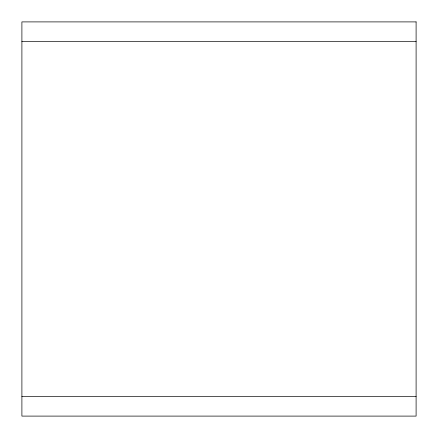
<?xml version="1.0" encoding="UTF-8"?>
<svg xmlns="http://www.w3.org/2000/svg" width="438" height="438" viewBox="0 0 438 438"><rect width="100%" height="100%" fill="white"/><g stroke="black" fill="none" stroke-linecap="round" stroke-linejoin="round"><path stroke-width="0.66" d="M21.9 41.61L416.1 41.61M21.9 396.39L416.1 396.39M416.1 21.9L21.9 21.9L21.9 416.1L416.1 416.1L416.1 21.9"/></g></svg>
